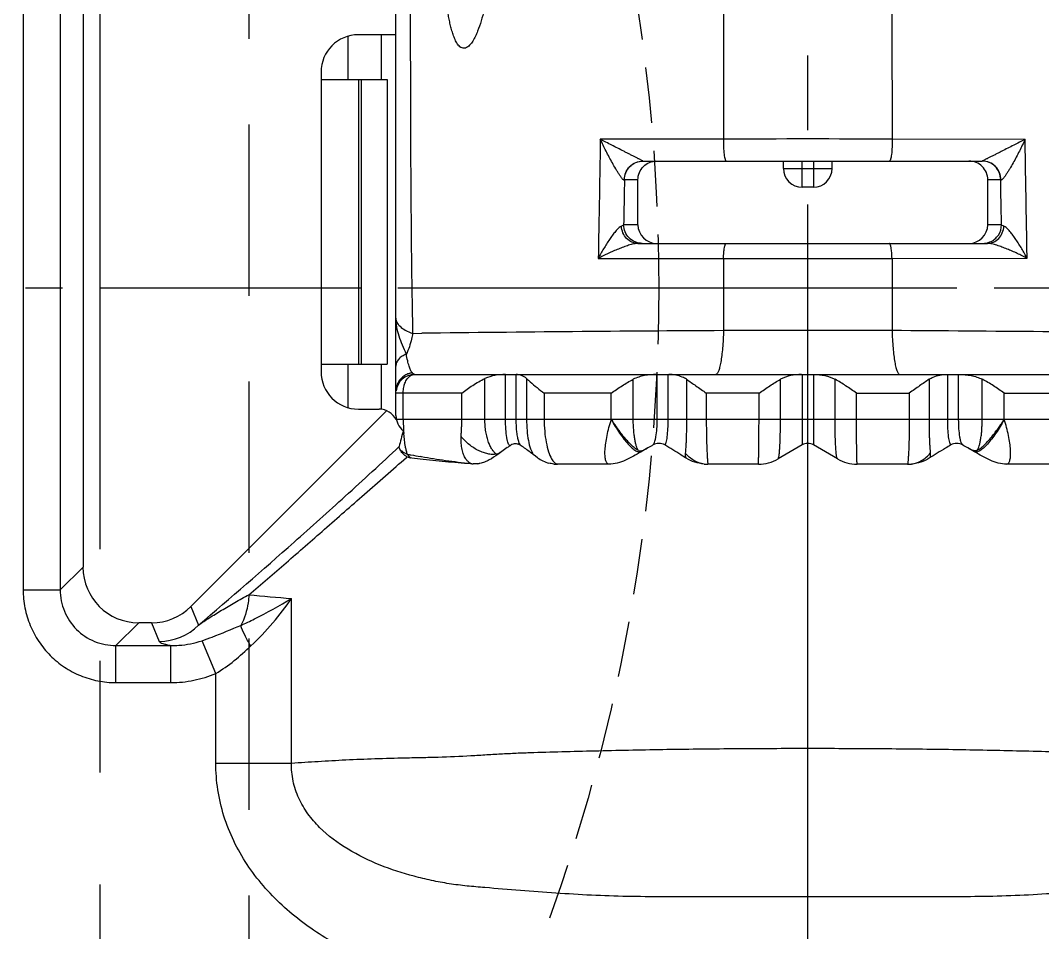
# Model space of a CAD drawing. Header units: millimetres. Extents: x 23075 to 24509, y -21593 to -20579.
# Drawn here: x 24264.94 to 24292.38, y -20884.18 to -20859.69 of the extents above; entities that cross this region are included whole.
import ezdxf

# ---------------------------------------------------------------- set-up
doc = ezdxf.new("R2010")
doc.units = ezdxf.units.MM
doc.header["$LTSCALE"] = 8
doc.linetypes.add('CENTER', pattern=[2, 1.25, -0.25, 0.25, -0.25])
doc.linetypes.add('HIDDEN', pattern=[0.375, 0.25, -0.125])
for name, color, linetype in [('Cav-cor', 30, 'Continuous'), ('CL', 1, 'Continuous'), ('WT', 4, 'Continuous')]:
    doc.layers.add(name, color=color, linetype=linetype)

msp = doc.modelspace()

# ---------------------------------------------------------------- linework, layer by layer
at = {"linetype": 'CENTER', "ltscale": 0.5}
msp.add_line((24432.076, -20866.885), (24032.076, -20866.885), dxfattribs=at)
at = {"color": 8, "linetype": 'HIDDEN', "ltscale": 0.75}
msp.add_circle((24232.076, -20866.885), 50, dxfattribs=at)
at = {"layer": 'Cav-cor', "color": 241}
for p, q in [((24265.017, -20853.141), (24265.017, -20874.979)), ((24266.013, -20853.141), (24266.013, -20874.979)), ((24266.624, -20856.083), (24266.624, -20874.369)), ((24275.021, -20870.302), (24275.021, -20858.586)), ((24273.738, -20861.283), (24273.738, -20860.116)), ((24275.021, -20860.077), (24274.016, -20860.077)), ((24274.637, -20861.283), (24274.637, -20860.077)), ((24273.011, -20861.082), (24273.011, -20869.122)), ((24273.011, -20861.283), (24274.786, -20861.283)), ((24274.016, -20861.283), (24274.016, -20868.921)), ((24274.087, -20861.283), (24274.087, -20868.921)), ((24274.786, -20861.283), (24274.786, -20868.921)), ((24283.814, -20862.879), (24280.508, -20862.885)), ((24291.91, -20862.886), (24288.339, -20862.879)), ((24281.651, -20863.468), (24290.761, -20863.468)), ((24285.423, -20863.669), (24285.423, -20863.468)), ((24285.423, -20863.669), (24286.729, -20863.669)), ((24285.925, -20864.172), (24285.925, -20863.468)), ((24286.227, -20863.468), (24286.227, -20864.172)), ((24286.729, -20863.669), (24286.729, -20863.468)), ((24281.155, -20863.971), (24281.153, -20863.974)), ((24281.518, -20863.971), (24281.155, -20863.971)), ((24281.518, -20865.177), (24281.518, -20863.971)), ((24291.254, -20863.971), (24290.908, -20863.971)), ((24290.908, -20865.177), (24290.908, -20863.971)), ((24286.227, -20864.172), (24285.925, -20864.172)), ((24281.518, -20865.177), (24281.134, -20865.177)), ((24291.275, -20865.177), (24290.908, -20865.177)), ((24281.514, -20865.679), (24290.903, -20865.679)), ((24280.453, -20866.08), (24283.815, -20866.081)), ((24283.815, -20866.08), (24283.815, -20868.02)), ((24283.815, -20866.081), (24288.338, -20866.081)), ((24288.337, -20866.081), (24291.963, -20866.079)), ((24288.337, -20866.08), (24288.337, -20868.02)), ((24275.47, -20868.095), (24275.714, -20868.092)), ((24273.011, -20868.921), (24274.786, -20868.921)), ((24273.738, -20870.088), (24273.738, -20868.921)), ((24274.637, -20870.131), (24274.637, -20868.921)), ((24275.524, -20869.197), (24296.629, -20869.197)), ((24277.962, -20870.403), (24277.962, -20869.197)), ((24278.251, -20870.403), (24278.251, -20869.197)), ((24282.035, -20870.403), (24282.035, -20869.197)), ((24282.329, -20870.403), (24282.329, -20869.197)), ((24285.925, -20869.197), (24285.925, -20871.09)), ((24286.227, -20869.197), (24286.227, -20871.09)), ((24289.823, -20869.197), (24289.823, -20870.403)), ((24290.117, -20869.197), (24290.117, -20870.403)), ((24277.41, -20870.403), (24277.41, -20869.307)), ((24278.529, -20869.307), (24278.529, -20870.403)), ((24281.393, -20870.403), (24281.393, -20869.327)), ((24282.821, -20869.327), (24282.821, -20870.403)), ((24285.343, -20870.403), (24285.343, -20869.327)), ((24286.809, -20870.403), (24286.809, -20869.327)), ((24289.332, -20869.327), (24289.332, -20870.403)), ((24290.76, -20870.403), (24290.76, -20869.327)), ((24276.794, -20869.699), (24275.021, -20869.699)), ((24275.218, -20870.403), (24275.218, -20869.699)), ((24276.794, -20870.403), (24276.794, -20869.699)), ((24280.802, -20869.699), (24279, -20869.699)), ((24279, -20869.699), (24279, -20870.403)), ((24280.802, -20870.403), (24280.802, -20869.699)), ((24284.767, -20869.699), (24283.352, -20869.699)), ((24283.352, -20869.699), (24283.352, -20870.403)), ((24284.767, -20870.403), (24284.767, -20869.699)), ((24287.385, -20869.699), (24288.8, -20869.699)), ((24287.385, -20870.403), (24287.385, -20869.699)), ((24288.8, -20869.699), (24288.8, -20870.403)), ((24291.351, -20869.699), (24293.152, -20869.699)), ((24291.351, -20870.403), (24291.351, -20869.699)), ((24274.775, -20870.169), (24269.518, -20875.426)), ((24274.016, -20870.127), (24274.574, -20870.127)), ((24297.119, -20870.403), (24275.034, -20870.403)), ((24285.925, -20871.09), (24285.28, -20871.464)), ((24286.076, -20885.691), (24286.076, -20871.049)), ((24286.872, -20871.464), (24286.227, -20871.09)), ((24275.306, -20871.424), (24275.324, -20871.407)), ((24275.71, -20871.409), (24275.681, -20871.404)), ((24278.012, -20871.161), (24277.756, -20871.344)), ((24278.012, -20871.161), (24277.863, -20871.261)), ((24278.767, -20871.39), (24278.707, -20871.346)), ((24278.824, -20871.432), (24278.767, -20871.39)), ((24281.785, -20871.168), (24281.6, -20871.275)), ((24290.553, -20871.275), (24290.368, -20871.168)), ((24275.45, -20871.444), (24275.411, -20871.437)), ((24275.669, -20871.472), (24275.45, -20871.444)), ((24277.044, -20871.597), (24277.031, -20871.596)), ((24277.056, -20871.598), (24277.044, -20871.597)), ((24277.113, -20871.6), (24277.094, -20871.6)), ((24280.734, -20871.607), (24279.36, -20871.607)), ((24284.751, -20871.607), (24283.397, -20871.606)), ((24288.755, -20871.606), (24287.401, -20871.607)), ((24292.792, -20871.607), (24291.418, -20871.607)), ((24266.013, -20874.979), (24266.624, -20874.369)), ((24265.017, -20874.979), (24266.013, -20874.979)), ((24272.218, -20879.628), (24272.219, -20875.214)), ((24269.518, -20875.426), (24269.726, -20875.927)), ((24267.508, -20876.474), (24268.118, -20875.863)), ((24268.462, -20875.863), (24268.118, -20875.863)), ((24268.462, -20875.863), (24268.669, -20876.364)), ((24270.188, -20877.223), (24269.817, -20876.344)), ((24267.508, -20876.474), (24268.983, -20876.474)), ((24267.508, -20877.47), (24267.508, -20876.474)), ((24268.983, -20877.47), (24268.983, -20876.474)), ((24270.188, -20879.628), (24270.188, -20877.223)), ((24267.508, -20877.47), (24268.983, -20877.47)), ((24270.188, -20879.628), (24272.218, -20879.628))]:
    msp.add_line(p, q, dxfattribs=at)
for centre, radius, start, end in [((24274.016, -20861.082), 1.005, 90, 180), ((24286.079, -21977.028), 1114.152, 89.883817, 90.116504), ((24285.925, -20863.669), 0.502, 180, 270), ((24286.227, -20863.669), 0.502, 270, 0), ((24291.204, -22156.229), 1288.23, 90.32864, 90.688945), ((24286.076, -21248.639), 380.626, 89.65968, 90.34038), ((24278.519, -22429.748), 1561.759, 89.342624, 89.639818), ((24274.016, -20869.122), 1.005, 180, 270), ((24275.524, -20869.699), 0.502, 89.9997, 173.2685), ((24275.513, -20869.647), 0.492, 153.4715, 161.5317), ((24275.509, -20869.646), 0.488, 161.5426, 169.6525), ((24274.574, -20870.63), 0.502, 25.5755, 90), ((24275.524, -20870.302), 0.502, 180, 232.6071), ((24280.165, -20870.403), 4.947, 179.9991, 181.3919), ((24279.774, -20870.416), 4.556, 181.3427, 184.6148), ((24287.307, -20884.18), 15.997, 125.2044, 125.5224), ((24278.235, -20871.312), 0.252, 67.4553, 71.854), ((24278.233, -20871.318), 0.258, 54.1335, 67.431), ((24287.497, -20881.025), 11.393, 119.2999, 120.0942), ((24284.655, -20881.025), 11.393, 59.9058, 60.7001), ((24275.465, -20871.101), 0.337, 230.4845, 237.7099), ((24275.513, -20870.821), 0.548, 244.4538, 250.2734), ((24275.487, -20871.066), 0.378, 237.7034, 244.5841), ((24275.505, -20871.029), 0.419, 244.5165, 253.4741), ((24279.41, -20850.66), 21.076, 258.8299, 259.1016), ((24279.343, -20851.013), 20.716, 259.0999, 259.8193), ((24275.504, -20871.034), 0.414, 253.495, 257.084), ((24277.15, -20871.321), 0.288, 230.9373, 250.9181), ((24277.154, -20870.054), 1.547, 266.3671, 267.0708), ((24277.144, -20870.256), 1.345, 267.0703, 267.8597), ((24279.343, -20870.733), 0.871, 233.4106, 255.6268), ((24279.36, -20870.709), 0.898, 263.5607, 270.0224), ((24283.397, -20870.51), 1.096, 264.6019, 269.9838), ((24284.752, -20870.554), 1.052, 269.9814, 300.135), ((24287.401, -20870.554), 1.052, 239.865, 270.0186), ((24288.755, -20870.51), 1.096, 270.0162, 275.3981), ((24281.108, -20771.489), 104.105, 264.46983, 265.10125), ((24268.664, -20874.858), 1.506, 270.1884, 314.8116)]:
    msp.add_arc(centre, radius, start, end, dxfattribs=at)
for centre, major_axis, ratio, start_param, end_param in [((24282.022, -20865.177), (-0.505, 0), 0.995595, 0, 1.570796), ((24290.403, -20865.177), (-0.505, 0), 0.995757, 7.853982, 9.424778), ((24275.524, -20870.541), (0.444, 1.41), 0.166675, -4.546391, -4.226947), ((24268.129, -20874.357), (1.069, 1.069), 0.992433, -3.923193, -2.359993), ((24268.457, -20874.357), (-0.577, 1.392), 0.995546, -3.532716, -2.750469)]:
    msp.add_ellipse(centre, major_axis=major_axis, ratio=ratio, start_param=start_param, end_param=end_param, dxfattribs=at)
for points, knots in [([(24283.815, -20851.256), (24283.814, -20851.678), (24283.816, -20852.329), (24283.815, -20853.216), (24283.816, -20854.671), (24283.811, -20856.902), (24283.821, -20859.889), (24283.813, -20861.885), (24283.814, -20862.879)], [0, 0, 0, 0, 0.10911, 0.167827, 0.228909, 0.484905, 0.743555, 1, 1, 1, 1]), ([(24288.337, -20851.256), (24288.338, -20851.678), (24288.337, -20852.329), (24288.337, -20853.216), (24288.337, -20854.171), (24288.338, -20855.399), (24288.34, -20857.393), (24288.331, -20859.889), (24288.339, -20861.885), (24288.339, -20862.879)], [0, 0, 0, 0, 0.10911, 0.167827, 0.228909, 0.355662, 0.484905, 0.743554, 1, 1, 1, 1]), ([(24277.835, -20856.182), (24277.801, -20856.377), (24277.741, -20856.768), (24277.669, -20857.358), (24277.617, -20857.851), (24277.574, -20858.244), (24277.539, -20858.539), (24277.498, -20858.833), (24277.449, -20859.126), (24277.388, -20859.417), (24277.314, -20859.704), (24277.236, -20859.937), (24277.158, -20860.118), (24277.09, -20860.246), (24277.02, -20860.344), (24276.951, -20860.406), (24276.892, -20860.439), (24276.826, -20860.445), (24276.765, -20860.421), (24276.716, -20860.379), (24276.661, -20860.308), (24276.607, -20860.206), (24276.557, -20860.075), (24276.515, -20859.939), (24276.48, -20859.8), (24276.45, -20859.658), (24276.415, -20859.468), (24276.378, -20859.227), (24276.342, -20858.937), (24276.312, -20858.645), (24276.286, -20858.352), (24276.253, -20857.961), (24276.217, -20857.472), (24276.174, -20856.887), (24276.132, -20856.304), (24276.105, -20855.916), (24276.092, -20855.722)], [0, 0, 0, 0, 0.063552, 0.127102, 0.190652, 0.222425, 0.254197, 0.285964, 0.317723, 0.349462, 0.381158, 0.41275, 0.428461, 0.444038, 0.459303, 0.466702, 0.473793, 0.480551, 0.487241, 0.494163, 0.501289, 0.515962, 0.530993, 0.546227, 0.561592, 0.577048, 0.592571, 0.623761, 0.655086, 0.686496, 0.717954, 0.749433, 0.812378, 0.8752, 0.93778, 1, 1, 1, 1]), ([(24275.37, -20856.737), (24275.376, -20857.216), (24275.386, -20857.935), (24275.398, -20858.894), (24275.405, -20859.854), (24275.41, -20861.05), (24275.413, -20862.481), (24275.418, -20863.904), (24275.429, -20865.315), (24275.445, -20866.711), (24275.461, -20867.636), (24275.47, -20868.095)], [0, 0, 0, 0, 0.126535, 0.189934, 0.253329, 0.379926, 0.506006, 0.631348, 0.755693, 0.878719, 1, 1, 1, 1]), ([(24280.508, -20862.885), (24280.504, -20863.152), (24280.486, -20864.217), (24280.467, -20865.282), (24280.453, -20866.08)], [0, 0, 0, 0, 0.250763, 1, 1, 1, 1]), ([(24281.651, -20863.468), (24281.651, -20863.468), (24281.648, -20863.467), (24281.647, -20863.466), (24281.641, -20863.463), (24281.632, -20863.458), (24281.614, -20863.449), (24281.589, -20863.436), (24281.559, -20863.421), (24281.514, -20863.398), (24281.452, -20863.366), (24281.376, -20863.327), (24281.297, -20863.287), (24281.216, -20863.246), (24281.109, -20863.192), (24280.976, -20863.124), (24280.817, -20863.043), (24280.661, -20862.964), (24280.559, -20862.911), (24280.508, -20862.885)], [0, 0, 0, 0, 0.000805, 0.003335, 0.007595, 0.013594, 0.030536, 0.052914, 0.079349, 0.108713, 0.172622, 0.240355, 0.309874, 0.380169, 0.450714, 0.591358, 0.730312, 0.866744, 1, 1, 1, 1]), ([(24281.153, -20863.974), (24281.151, -20863.977), (24281.144, -20863.98), (24281.13, -20863.973), (24281.115, -20863.961), (24281.097, -20863.942), (24281.077, -20863.917), (24281.056, -20863.888), (24281.034, -20863.857), (24281.003, -20863.811), (24280.965, -20863.75), (24280.904, -20863.649), (24280.83, -20863.519), (24280.744, -20863.361), (24280.635, -20863.15), (24280.557, -20862.991), (24280.508, -20862.885)], [0, 0, 0, 0, 0.006901, 0.0167, 0.032147, 0.05296, 0.078103, 0.106451, 0.136914, 0.168882, 0.235642, 0.304529, 0.444776, 0.585624, 0.725586, 1, 1, 1, 1]), ([(24283.814, -20862.879), (24283.812, -20862.951), (24283.813, -20863.088), (24283.823, -20863.25), (24283.839, -20863.359), (24283.851, -20863.409), (24283.861, -20863.44), (24283.87, -20863.457), (24283.879, -20863.468), (24283.886, -20863.468)], [0, 0, 0, 0, 0.359934, 0.680229, 0.806965, 0.903597, 0.939567, 0.967112, 1, 1, 1, 1]), ([(24288.339, -20862.879), (24288.341, -20862.951), (24288.34, -20863.088), (24288.329, -20863.25), (24288.313, -20863.358), (24288.302, -20863.409), (24288.291, -20863.44), (24288.283, -20863.457), (24288.273, -20863.468), (24288.266, -20863.468)], [0, 0, 0, 0, 0.359848, 0.680105, 0.80685, 0.903511, 0.939501, 0.967071, 1, 1, 1, 1]), ([(24291.91, -20862.886), (24291.808, -20862.939), (24291.652, -20863.017), (24291.443, -20863.124), (24291.31, -20863.192), (24291.202, -20863.246), (24291.122, -20863.287), (24291.042, -20863.327), (24290.965, -20863.366), (24290.903, -20863.398), (24290.857, -20863.421), (24290.826, -20863.436), (24290.801, -20863.449), (24290.783, -20863.458), (24290.772, -20863.463), (24290.767, -20863.466), (24290.763, -20863.467), (24290.762, -20863.468), (24290.761, -20863.468)], [0, 0, 0, 0, 0.267933, 0.406217, 0.546378, 0.616773, 0.687002, 0.756542, 0.824452, 0.888726, 0.918349, 0.945115, 0.967929, 0.985348, 0.991598, 0.996125, 0.998927, 1, 1, 1, 1]), ([(24291.91, -20862.886), (24291.861, -20862.992), (24291.783, -20863.151), (24291.674, -20863.362), (24291.588, -20863.52), (24291.513, -20863.65), (24291.452, -20863.751), (24291.406, -20863.823), (24291.367, -20863.879), (24291.337, -20863.918), (24291.316, -20863.943), (24291.298, -20863.962), (24291.282, -20863.975), (24291.268, -20863.982), (24291.26, -20863.978), (24291.258, -20863.976)], [0, 0, 0, 0, 0.273277, 0.412749, 0.553198, 0.693188, 0.762032, 0.828853, 0.891484, 0.919959, 0.945332, 0.966452, 0.982316, 0.992634, 1, 1, 1, 1]), ([(24291.963, -20866.079), (24291.959, -20865.814), (24291.94, -20864.75), (24291.922, -20863.685), (24291.91, -20862.886)], [0, 0, 0, 0, 0.249152, 1, 1, 1, 1]), ([(24281.153, -20863.974), (24281.152, -20863.909), (24281.178, -20863.776), (24281.288, -20863.608), (24281.454, -20863.495), (24281.586, -20863.468), (24281.651, -20863.468)], [0, 0, 0, 0, 0.251044, 0.501482, 0.75105, 1, 1, 1, 1]), ([(24281.155, -20863.971), (24281.155, -20863.905), (24281.181, -20863.773), (24281.293, -20863.606), (24281.459, -20863.494), (24281.591, -20863.468), (24281.656, -20863.468)], [0, 0, 0, 0, 0.25051, 0.500721, 0.75051, 1, 1, 1, 1]), ([(24281.518, -20863.971), (24281.518, -20863.905), (24281.544, -20863.773), (24281.657, -20863.606), (24281.824, -20863.494), (24281.957, -20863.468), (24282.022, -20863.468)], [0, 0, 0, 0, 0.249999, 0.499973, 0.749968, 1, 1, 1, 1]), ([(24290.908, -20863.971), (24290.908, -20863.905), (24290.881, -20863.773), (24290.769, -20863.606), (24290.601, -20863.494), (24290.468, -20863.468), (24290.403, -20863.468)], [0, 0, 0, 0, 0.25, 0.499974, 0.749968, 1, 1, 1, 1]), ([(24291.254, -20863.971), (24291.254, -20863.905), (24291.228, -20863.773), (24291.117, -20863.606), (24290.951, -20863.494), (24290.819, -20863.468), (24290.754, -20863.468)], [0, 0, 0, 0, 0.250491, 0.500694, 0.750491, 1, 1, 1, 1]), ([(24291.258, -20863.976), (24291.259, -20863.91), (24291.234, -20863.777), (24291.124, -20863.608), (24290.958, -20863.495), (24290.826, -20863.468), (24290.761, -20863.468)], [0, 0, 0, 0, 0.251305, 0.501855, 0.751316, 1, 1, 1, 1]), ([(24281.155, -20863.971), (24281.154, -20864.071), (24281.147, -20864.473), (24281.14, -20864.875), (24281.134, -20865.177)], [0, 0, 0, 0, 0.250275, 1, 1, 1, 1]), ([(24291.275, -20865.177), (24291.274, -20865.076), (24291.266, -20864.674), (24291.259, -20864.272), (24291.254, -20863.971)], [0, 0, 0, 0, 0.249706, 1, 1, 1, 1]), ([(24281.073, -20865.216), (24281.06, -20865.22), (24281.033, -20865.237), (24280.979, -20865.283), (24280.911, -20865.359), (24280.83, -20865.463), (24280.751, -20865.576), (24280.673, -20865.696), (24280.597, -20865.821), (24280.523, -20865.949), (24280.476, -20866.036), (24280.453, -20866.08)], [0, 0, 0, 0, 0.039082, 0.087157, 0.199202, 0.323166, 0.45343, 0.587425, 0.723732, 0.861467, 1, 1, 1, 1]), ([(24281.134, -20865.177), (24281.13, -20865.185), (24281.109, -20865.201), (24281.087, -20865.21), (24281.073, -20865.216)], [0, 0, 0, 0, 0.388188, 1, 1, 1, 1]), ([(24281.514, -20865.679), (24281.459, -20865.679), (24281.346, -20865.654), (24281.203, -20865.551), (24281.105, -20865.398), (24281.077, -20865.277), (24281.073, -20865.216)], [0, 0, 0, 0, 0.235724, 0.479745, 0.735456, 1, 1, 1, 1]), ([(24281.634, -20865.679), (24281.569, -20865.679), (24281.437, -20865.653), (24281.271, -20865.541), (24281.16, -20865.374), (24281.134, -20865.242), (24281.134, -20865.177)], [0, 0, 0, 0, 0.24949, 0.499279, 0.74949, 1, 1, 1, 1]), ([(24290.903, -20865.679), (24290.958, -20865.679), (24291.07, -20865.654), (24291.21, -20865.551), (24291.308, -20865.399), (24291.336, -20865.279), (24291.34, -20865.217)], [0, 0, 0, 0, 0.234844, 0.478498, 0.734554, 1, 1, 1, 1]), ([(24290.967, -20865.641), (24291.056, -20865.604), (24291.217, -20865.472), (24291.275, -20865.274), (24291.275, -20865.177)], [0, 0, 0, 0, 0.499371, 1, 1, 1, 1]), ([(24291.34, -20865.217), (24291.325, -20865.212), (24291.302, -20865.202), (24291.28, -20865.185), (24291.275, -20865.177)], [0, 0, 0, 0, 0.615011, 1, 1, 1, 1]), ([(24291.963, -20866.079), (24291.94, -20866.036), (24291.893, -20865.949), (24291.82, -20865.821), (24291.744, -20865.697), (24291.666, -20865.577), (24291.586, -20865.463), (24291.505, -20865.36), (24291.436, -20865.284), (24291.381, -20865.238), (24291.354, -20865.222), (24291.34, -20865.217)], [0, 0, 0, 0, 0.138155, 0.275567, 0.411613, 0.545425, 0.675608, 0.799634, 0.911974, 0.960371, 1, 1, 1, 1]), ([(24281.514, -20865.679), (24281.496, -20865.679), (24281.458, -20865.683), (24281.375, -20865.699), (24281.265, -20865.73), (24281.13, -20865.776), (24280.992, -20865.829), (24280.855, -20865.887), (24280.719, -20865.948), (24280.585, -20866.012), (24280.497, -20866.057), (24280.453, -20866.08)], [0, 0, 0, 0, 0.046818, 0.100961, 0.22057, 0.347511, 0.477525, 0.608697, 0.739955, 0.870585, 1, 1, 1, 1]), ([(24283.815, -20866.081), (24283.816, -20866.027), (24283.822, -20865.931), (24283.836, -20865.806), (24283.854, -20865.727), (24283.871, -20865.689), (24283.883, -20865.679), (24283.888, -20865.679)], [0, 0, 0, 0, 0.383385, 0.696174, 0.904794, 0.964873, 1, 1, 1, 1]), ([(24288.337, -20866.081), (24288.336, -20866.027), (24288.331, -20865.931), (24288.316, -20865.806), (24288.298, -20865.727), (24288.281, -20865.689), (24288.27, -20865.679), (24288.265, -20865.679)], [0, 0, 0, 0, 0.383341, 0.696114, 0.904755, 0.964857, 1, 1, 1, 1]), ([(24291.963, -20866.079), (24291.92, -20866.057), (24291.832, -20866.012), (24291.699, -20865.948), (24291.563, -20865.886), (24291.426, -20865.829), (24291.289, -20865.776), (24291.153, -20865.729), (24291.043, -20865.699), (24290.96, -20865.683), (24290.921, -20865.679), (24290.903, -20865.679)], [0, 0, 0, 0, 0.128871, 0.259071, 0.390015, 0.521002, 0.650986, 0.778091, 0.898143, 0.952645, 1, 1, 1, 1]), ([(24275.021, -20867.689), (24275.021, -20867.708), (24275.026, -20867.746), (24275.057, -20867.823), (24275.138, -20867.918), (24275.282, -20868.019), (24275.402, -20868.07), (24275.47, -20868.095)], [0, 0, 0, 0, 0.087114, 0.177918, 0.389894, 0.660487, 1, 1, 1, 1]), ([(24275.302, -20868.654), (24275.268, -20868.573), (24275.199, -20868.413), (24275.104, -20868.174), (24275.038, -20867.932), (24275.021, -20867.769), (24275.021, -20867.689)], [0, 0, 0, 0, 0.259302, 0.516481, 0.762949, 1, 1, 1, 1]), ([(24275.47, -20868.095), (24275.462, -20868.145), (24275.425, -20868.337), (24275.364, -20868.524), (24275.302, -20868.653)], [0, 0, 0, 0, 0.262233, 1, 1, 1, 1]), ([(24283.815, -20868.02), (24283.81, -20868.176), (24283.798, -20868.401), (24283.769, -20868.682), (24283.744, -20868.856), (24283.719, -20868.98), (24283.697, -20869.062), (24283.681, -20869.109), (24283.663, -20869.147), (24283.644, -20869.178), (24283.622, -20869.197), (24283.609, -20869.197)], [0, 0, 0, 0, 0.385206, 0.553054, 0.698165, 0.81684, 0.865342, 0.90635, 0.939811, 0.965937, 1, 1, 1, 1]), ([(24288.337, -20868.02), (24288.342, -20868.176), (24288.354, -20868.4), (24288.383, -20868.682), (24288.408, -20868.856), (24288.433, -20868.98), (24288.456, -20869.062), (24288.472, -20869.109), (24288.489, -20869.146), (24288.508, -20869.178), (24288.53, -20869.197), (24288.544, -20869.197)], [0, 0, 0, 0, 0.385157, 0.552991, 0.698141, 0.816795, 0.865314, 0.906317, 0.939783, 0.965924, 1, 1, 1, 1]), ([(24275.302, -20868.654), (24275.262, -20868.668), (24275.187, -20868.703), (24275.095, -20868.779), (24275.035, -20868.872), (24275.021, -20868.942), (24275.021, -20868.975)], [0, 0, 0, 0, 0.282718, 0.542319, 0.778651, 1, 1, 1, 1]), ([(24275.456, -20869.15), (24275.44, -20869.127), (24275.409, -20869.069), (24275.37, -20868.961), (24275.333, -20868.819), (24275.312, -20868.713), (24275.302, -20868.653)], [0, 0, 0, 0, 0.159496, 0.376804, 0.655822, 1, 1, 1, 1]), ([(24275.456, -20869.15), (24275.45, -20869.153), (24275.438, -20869.158), (24275.421, -20869.161), (24275.4, -20869.164), (24275.375, -20869.172), (24275.335, -20869.185), (24275.288, -20869.207), (24275.234, -20869.24), (24275.185, -20869.279), (24275.126, -20869.338), (24275.091, -20869.39), (24275.073, -20869.428)], [0, 0, 0, 0, 0.043582, 0.074585, 0.107421, 0.171295, 0.23545, 0.36354, 0.491467, 0.619165, 0.746587, 1, 1, 1, 1]), ([(24275.307, -20869.344), (24275.333, -20869.302), (24275.38, -20869.245), (24275.462, -20869.204), (24275.504, -20869.197), (24275.524, -20869.197)], [0, 0, 0, 0, 0.541981, 0.778123, 1, 1, 1, 1]), ([(24275.524, -20869.197), (24275.519, -20869.197), (24275.508, -20869.194), (24275.493, -20869.183), (24275.48, -20869.171), (24275.47, -20869.163), (24275.464, -20869.158), (24275.461, -20869.155), (24275.458, -20869.153), (24275.457, -20869.15), (24275.456, -20869.15)], [0, 0, 0, 0, 0.17758, 0.375435, 0.645795, 0.815593, 0.861344, 0.910574, 0.958914, 1, 1, 1, 1]), ([(24277.962, -20869.197), (24277.868, -20869.197), (24277.679, -20869.214), (24277.496, -20869.268), (24277.41, -20869.307)], [0, 0, 0, 0, 0.500128, 1, 1, 1, 1]), ([(24278.529, -20869.307), (24278.489, -20869.271), (24278.401, -20869.216), (24278.299, -20869.197), (24278.251, -20869.197)], [0, 0, 0, 0, 0.525527, 1, 1, 1, 1]), ([(24282.011, -20869.197), (24281.905, -20869.197), (24281.693, -20869.215), (24281.487, -20869.279), (24281.393, -20869.327)], [0, 0, 0, 0, 0.499349, 1, 1, 1, 1]), ([(24282.821, -20869.327), (24282.785, -20869.303), (24282.638, -20869.226), (24282.47, -20869.197), (24282.347, -20869.197)], [0, 0, 0, 0, 0.259392, 1, 1, 1, 1]), ([(24285.904, -20869.197), (24285.808, -20869.197), (24285.614, -20869.215), (24285.428, -20869.279), (24285.343, -20869.327)], [0, 0, 0, 0, 0.496869, 1, 1, 1, 1]), ([(24286.249, -20869.197), (24286.345, -20869.197), (24286.538, -20869.215), (24286.724, -20869.279), (24286.809, -20869.327)], [0, 0, 0, 0, 0.496869, 1, 1, 1, 1]), ([(24289.332, -20869.327), (24289.367, -20869.303), (24289.514, -20869.226), (24289.683, -20869.197), (24289.805, -20869.197)], [0, 0, 0, 0, 0.259392, 1, 1, 1, 1]), ([(24290.141, -20869.197), (24290.247, -20869.197), (24290.459, -20869.215), (24290.665, -20869.279), (24290.76, -20869.327)], [0, 0, 0, 0, 0.499349, 1, 1, 1, 1]), ([(24275.241, -20869.507), (24275.245, -20869.492), (24275.261, -20869.435), (24275.285, -20869.381), (24275.307, -20869.344)], [0, 0, 0, 0, 0.263298, 1, 1, 1, 1]), ([(24276.794, -20869.699), (24276.887, -20869.625), (24277.084, -20869.481), (24277.296, -20869.359), (24277.41, -20869.307)], [0, 0, 0, 0, 0.487599, 1, 1, 1, 1]), ([(24278.529, -20869.307), (24278.56, -20869.336), (24278.712, -20869.473), (24278.871, -20869.602), (24279, -20869.699)], [0, 0, 0, 0, 0.209304, 1, 1, 1, 1]), ([(24280.802, -20869.699), (24280.896, -20869.631), (24281.088, -20869.499), (24281.289, -20869.38), (24281.393, -20869.327)], [0, 0, 0, 0, 0.500157, 1, 1, 1, 1]), ([(24282.821, -20869.327), (24282.906, -20869.384), (24283.082, -20869.509), (24283.259, -20869.634), (24283.352, -20869.699)], [0, 0, 0, 0, 0.473467, 1, 1, 1, 1]), ([(24284.767, -20869.699), (24284.864, -20869.633), (24285.053, -20869.504), (24285.246, -20869.381), (24285.343, -20869.327)], [0, 0, 0, 0, 0.512805, 1, 1, 1, 1]), ([(24287.385, -20869.699), (24287.288, -20869.633), (24287.099, -20869.504), (24286.906, -20869.381), (24286.809, -20869.327)], [0, 0, 0, 0, 0.512805, 1, 1, 1, 1]), ([(24289.332, -20869.327), (24289.246, -20869.384), (24289.07, -20869.509), (24288.893, -20869.634), (24288.8, -20869.699)], [0, 0, 0, 0, 0.473467, 1, 1, 1, 1]), ([(24291.351, -20869.699), (24291.256, -20869.631), (24291.064, -20869.499), (24290.863, -20869.38), (24290.76, -20869.327)], [0, 0, 0, 0, 0.500157, 1, 1, 1, 1]), ([(24275.218, -20869.699), (24275.218, -20869.683), (24275.22, -20869.618), (24275.229, -20869.554), (24275.241, -20869.507)], [0, 0, 0, 0, 0.253033, 1, 1, 1, 1]), ([(24276.772, -20870.867), (24276.775, -20870.83), (24276.778, -20870.755), (24276.781, -20870.66), (24276.788, -20870.582), (24276.79, -20870.523), (24276.794, -20870.463), (24276.794, -20870.423), (24276.794, -20870.403)], [0, 0, 0, 0, 0.237513, 0.485559, 0.612009, 0.740315, 0.869762, 1, 1, 1, 1]), ([(24277.711, -20871.334), (24277.706, -20871.332), (24277.698, -20871.327), (24277.689, -20871.315), (24277.679, -20871.301), (24277.663, -20871.283), (24277.637, -20871.26), (24277.609, -20871.224), (24277.583, -20871.181), (24277.557, -20871.133), (24277.532, -20871.079), (24277.5, -20870.996), (24277.471, -20870.907), (24277.45, -20870.81), (24277.435, -20870.733), (24277.423, -20870.653), (24277.417, -20870.571), (24277.41, -20870.487), (24277.409, -20870.431), (24277.41, -20870.403)], [0, 0, 0, 0, 0.014472, 0.029009, 0.044899, 0.062543, 0.102819, 0.147705, 0.19743, 0.25214, 0.311572, 0.375533, 0.515605, 0.590949, 0.669202, 0.749756, 0.832191, 0.915785, 1, 1, 1, 1]), ([(24278.085, -20871.109), (24278.075, -20871.106), (24278.055, -20871.085), (24278.034, -20871.04), (24278.014, -20870.973), (24277.989, -20870.848), (24277.968, -20870.655), (24277.962, -20870.491), (24277.962, -20870.403)], [0, 0, 0, 0, 0.042792, 0.110105, 0.204851, 0.326155, 0.635796, 1, 1, 1, 1]), ([(24278.32, -20871.001), (24278.308, -20870.965), (24278.288, -20870.88), (24278.259, -20870.681), (24278.251, -20870.517), (24278.251, -20870.403)], [0, 0, 0, 0, 0.190174, 0.429686, 1, 1, 1, 1]), ([(24278.529, -20870.403), (24278.529, -20870.502), (24278.536, -20870.693), (24278.57, -20870.957), (24278.623, -20871.174), (24278.676, -20871.297), (24278.709, -20871.343)], [0, 0, 0, 0, 0.308247, 0.590628, 0.825599, 1, 1, 1, 1]), ([(24279, -20870.403), (24279, -20870.509), (24279.009, -20870.716), (24279.048, -20871.007), (24279.108, -20871.256), (24279.167, -20871.402), (24279.202, -20871.461)], [0, 0, 0, 0, 0.294126, 0.569497, 0.809168, 1, 1, 1, 1]), ([(24280.734, -20871.607), (24280.714, -20871.601), (24280.684, -20871.578), (24280.662, -20871.534), (24280.642, -20871.468), (24280.631, -20871.362), (24280.633, -20871.211), (24280.653, -20871.033), (24280.689, -20870.834), (24280.74, -20870.621), (24280.781, -20870.476), (24280.804, -20870.403)], [0, 0, 0, 0, 0.050229, 0.081563, 0.118874, 0.213817, 0.334804, 0.478468, 0.640495, 0.816097, 1, 1, 1, 1]), ([(24280.806, -20870.408), (24280.839, -20870.471), (24280.909, -20870.593), (24281.02, -20870.768), (24281.135, -20870.926), (24281.248, -20871.062), (24281.354, -20871.168), (24281.438, -20871.235), (24281.499, -20871.268), (24281.545, -20871.284), (24281.582, -20871.284), (24281.6, -20871.275)], [0, 0, 0, 0, 0.174504, 0.346757, 0.509311, 0.655699, 0.780202, 0.87876, 0.917851, 0.950411, 1, 1, 1, 1]), ([(24281.525, -20871.234), (24281.515, -20871.225), (24281.489, -20871.213), (24281.451, -20871.189), (24281.412, -20871.157), (24281.37, -20871.121), (24281.327, -20871.08), (24281.265, -20871.017), (24281.185, -20870.928), (24281.09, -20870.809), (24281.011, -20870.703), (24280.948, -20870.613), (24280.9, -20870.545), (24280.854, -20870.476), (24280.825, -20870.428), (24280.806, -20870.408)], [0, 0, 0, 0, 0.035664, 0.077467, 0.122837, 0.172962, 0.22734, 0.285659, 0.412875, 0.55158, 0.698261, 0.773438, 0.84906, 0.924914, 1, 1, 1, 1]), ([(24281.528, -20871.235), (24281.517, -20871.218), (24281.497, -20871.177), (24281.47, -20871.106), (24281.449, -20871.016), (24281.432, -20870.912), (24281.413, -20870.818), (24281.406, -20870.737), (24281.404, -20870.672), (24281.4, -20870.606), (24281.394, -20870.539), (24281.391, -20870.471), (24281.392, -20870.425), (24281.393, -20870.403)], [0, 0, 0, 0, 0.06996, 0.159732, 0.268108, 0.393441, 0.532074, 0.605742, 0.682074, 0.760111, 0.839227, 0.919302, 1, 1, 1, 1]), ([(24281.922, -20871.09), (24281.931, -20871.084), (24281.948, -20871.062), (24281.967, -20871.016), (24281.986, -20870.952), (24282.01, -20870.831), (24282.03, -20870.646), (24282.035, -20870.488), (24282.035, -20870.403)], [0, 0, 0, 0, 0.045307, 0.114657, 0.209971, 0.330626, 0.637674, 1, 1, 1, 1]), ([(24282.237, -20871.09), (24282.246, -20871.084), (24282.261, -20871.061), (24282.278, -20871.015), (24282.293, -20870.949), (24282.311, -20870.828), (24282.325, -20870.644), (24282.329, -20870.487), (24282.329, -20870.403)], [0, 0, 0, 0, 0.044307, 0.113293, 0.208931, 0.330316, 0.638466, 1, 1, 1, 1]), ([(24282.821, -20870.403), (24282.821, -20870.496), (24282.819, -20870.634), (24282.816, -20870.813), (24282.811, -20870.937), (24282.807, -20871.049), (24282.803, -20871.149), (24282.794, -20871.234), (24282.79, -20871.286), (24282.788, -20871.31)], [0, 0, 0, 0, 0.308855, 0.455319, 0.591889, 0.717151, 0.827903, 0.921955, 1, 1, 1, 1]), ([(24283.352, -20870.403), (24283.353, -20870.478), (24283.353, -20870.626), (24283.356, -20870.842), (24283.361, -20871.041), (24283.367, -20871.219), (24283.375, -20871.367), (24283.381, -20871.469), (24283.387, -20871.533), (24283.39, -20871.567), (24283.393, -20871.59), (24283.395, -20871.602), (24283.397, -20871.606)], [0, 0, 0, 0, 0.187744, 0.368817, 0.536689, 0.685468, 0.809913, 0.905765, 0.941934, 0.969821, 0.989189, 1, 1, 1, 1]), ([(24284.751, -20871.607), (24284.752, -20871.603), (24284.753, -20871.591), (24284.754, -20871.569), (24284.755, -20871.536), (24284.757, -20871.472), (24284.76, -20871.37), (24284.762, -20871.221), (24284.764, -20871.044), (24284.767, -20870.768), (24284.767, -20870.551), (24284.767, -20870.403)], [0, 0, 0, 0, 0.009917, 0.028624, 0.055993, 0.091776, 0.187282, 0.311811, 0.460979, 0.6295, 1, 1, 1, 1]), ([(24285.28, -20871.464), (24285.283, -20871.461), (24285.289, -20871.449), (24285.296, -20871.427), (24285.302, -20871.396), (24285.311, -20871.338), (24285.32, -20871.247), (24285.328, -20871.116), (24285.335, -20870.961), (24285.34, -20870.786), (24285.343, -20870.598), (24285.343, -20870.468), (24285.343, -20870.403)], [0, 0, 0, 0, 0.014182, 0.035852, 0.065321, 0.102555, 0.199303, 0.323348, 0.470751, 0.636504, 0.815067, 1, 1, 1, 1]), ([(24286.872, -20871.464), (24286.869, -20871.461), (24286.863, -20871.449), (24286.857, -20871.427), (24286.85, -20871.396), (24286.842, -20871.338), (24286.832, -20871.247), (24286.824, -20871.116), (24286.817, -20870.961), (24286.812, -20870.786), (24286.809, -20870.598), (24286.809, -20870.468), (24286.809, -20870.403)], [0, 0, 0, 0, 0.014182, 0.035852, 0.065321, 0.102555, 0.199303, 0.323348, 0.470751, 0.636504, 0.815067, 1, 1, 1, 1]), ([(24287.401, -20871.607), (24287.4, -20871.603), (24287.399, -20871.591), (24287.398, -20871.569), (24287.397, -20871.536), (24287.395, -20871.472), (24287.393, -20871.37), (24287.39, -20871.221), (24287.388, -20871.044), (24287.386, -20870.768), (24287.385, -20870.551), (24287.385, -20870.403)], [0, 0, 0, 0, 0.009917, 0.028624, 0.055993, 0.091776, 0.187282, 0.311811, 0.460979, 0.6295, 1, 1, 1, 1]), ([(24288.8, -20870.403), (24288.8, -20870.478), (24288.799, -20870.626), (24288.796, -20870.842), (24288.791, -20871.041), (24288.785, -20871.219), (24288.778, -20871.367), (24288.771, -20871.469), (24288.765, -20871.533), (24288.762, -20871.567), (24288.759, -20871.59), (24288.757, -20871.602), (24288.755, -20871.606)], [0, 0, 0, 0, 0.187743, 0.368817, 0.536688, 0.685468, 0.809912, 0.905764, 0.941934, 0.969821, 0.989189, 1, 1, 1, 1]), ([(24289.332, -20870.403), (24289.332, -20870.496), (24289.333, -20870.634), (24289.336, -20870.813), (24289.341, -20870.937), (24289.345, -20871.049), (24289.35, -20871.149), (24289.358, -20871.234), (24289.362, -20871.286), (24289.364, -20871.31)], [0, 0, 0, 0, 0.308855, 0.455319, 0.591889, 0.717151, 0.827903, 0.921955, 1, 1, 1, 1]), ([(24289.823, -20870.403), (24289.823, -20870.487), (24289.827, -20870.644), (24289.841, -20870.828), (24289.86, -20870.949), (24289.875, -20871.015), (24289.891, -20871.061), (24289.906, -20871.084), (24289.915, -20871.09)], [0, 0, 0, 0, 0.36153, 0.669657, 0.791055, 0.8867, 0.955692, 1, 1, 1, 1]), ([(24290.117, -20870.403), (24290.117, -20870.488), (24290.122, -20870.646), (24290.142, -20870.831), (24290.166, -20870.952), (24290.185, -20871.016), (24290.204, -20871.062), (24290.221, -20871.084), (24290.23, -20871.09)], [0, 0, 0, 0, 0.362321, 0.669358, 0.790019, 0.88534, 0.954692, 1, 1, 1, 1]), ([(24291.346, -20870.408), (24291.313, -20870.471), (24291.243, -20870.593), (24291.132, -20870.768), (24291.017, -20870.926), (24290.904, -20871.062), (24290.799, -20871.168), (24290.715, -20871.235), (24290.653, -20871.268), (24290.607, -20871.284), (24290.571, -20871.284), (24290.553, -20871.275)], [0, 0, 0, 0, 0.174504, 0.346757, 0.509311, 0.655699, 0.780202, 0.87876, 0.917851, 0.950411, 1, 1, 1, 1]), ([(24290.624, -20871.235), (24290.635, -20871.218), (24290.655, -20871.177), (24290.682, -20871.106), (24290.704, -20871.016), (24290.72, -20870.912), (24290.739, -20870.818), (24290.746, -20870.737), (24290.748, -20870.672), (24290.752, -20870.606), (24290.758, -20870.539), (24290.761, -20870.471), (24290.76, -20870.425), (24290.76, -20870.403)], [0, 0, 0, 0, 0.06996, 0.159732, 0.268108, 0.393441, 0.532074, 0.605742, 0.682074, 0.760111, 0.839227, 0.919302, 1, 1, 1, 1]), ([(24290.627, -20871.234), (24290.637, -20871.225), (24290.663, -20871.213), (24290.701, -20871.189), (24290.74, -20871.157), (24290.782, -20871.121), (24290.826, -20871.08), (24290.887, -20871.017), (24290.967, -20870.928), (24291.062, -20870.809), (24291.141, -20870.703), (24291.204, -20870.613), (24291.252, -20870.545), (24291.298, -20870.476), (24291.327, -20870.428), (24291.346, -20870.408)], [0, 0, 0, 0, 0.035664, 0.077467, 0.122837, 0.172962, 0.22734, 0.285659, 0.412875, 0.55158, 0.698261, 0.773438, 0.84906, 0.924914, 1, 1, 1, 1]), ([(24291.418, -20871.607), (24291.438, -20871.601), (24291.468, -20871.578), (24291.491, -20871.534), (24291.51, -20871.468), (24291.522, -20871.362), (24291.519, -20871.211), (24291.499, -20871.033), (24291.463, -20870.834), (24291.413, -20870.621), (24291.371, -20870.476), (24291.349, -20870.403)], [0, 0, 0, 0, 0.050229, 0.081563, 0.118874, 0.213817, 0.334804, 0.478468, 0.640495, 0.816097, 1, 1, 1, 1]), ([(24275.293, -20871.205), (24275.286, -20871.174), (24275.258, -20871.034), (24275.242, -20870.892), (24275.233, -20870.783)], [0, 0, 0, 0, 0.225387, 1, 1, 1, 1]), ([(24269.726, -20875.927), (24270.588, -20875.193), (24271.906, -20874.046), (24273.695, -20872.442), (24274.63, -20871.582), (24275.109, -20871.134)], [0, 0, 0, 0, 0.471085, 0.727206, 1, 1, 1, 1]), ([(24275.126, -20871.199), (24275.12, -20871.186), (24275.112, -20871.165), (24275.107, -20871.142), (24275.109, -20871.134)], [0, 0, 0, 0, 0.634628, 1, 1, 1, 1]), ([(24276.898, -20871.464), (24276.874, -20871.429), (24276.832, -20871.346), (24276.792, -20871.205), (24276.774, -20871.042), (24276.77, -20870.927), (24276.772, -20870.867)], [0, 0, 0, 0, 0.206735, 0.443052, 0.707896, 1, 1, 1, 1]), ([(24277.716, -20871.333), (24277.679, -20871.342), (24277.602, -20871.349), (24277.486, -20871.329), (24277.364, -20871.295), (24277.192, -20871.225), (24276.984, -20871.088), (24276.84, -20870.946), (24276.774, -20870.867)], [0, 0, 0, 0, 0.103572, 0.208039, 0.323595, 0.448627, 0.717026, 1, 1, 1, 1]), ([(24278.313, -20871.073), (24278.276, -20871.061), (24278.193, -20871.054), (24278.117, -20871.086), (24278.085, -20871.109)], [0, 0, 0, 0, 0.496039, 1, 1, 1, 1]), ([(24278.334, -20871.042), (24278.333, -20871.039), (24278.328, -20871.025), (24278.323, -20871.012), (24278.32, -20871.001)], [0, 0, 0, 0, 0.232437, 1, 1, 1, 1]), ([(24278.374, -20871.104), (24278.366, -20871.098), (24278.351, -20871.077), (24278.34, -20871.055), (24278.334, -20871.042)], [0, 0, 0, 0, 0.412544, 1, 1, 1, 1]), ([(24278.707, -20871.346), (24278.68, -20871.326), (24278.572, -20871.247), (24278.465, -20871.167), (24278.384, -20871.109)], [0, 0, 0, 0, 0.250831, 1, 1, 1, 1]), ([(24282.237, -20871.09), (24282.191, -20871.062), (24282.079, -20871.033), (24281.969, -20871.063), (24281.922, -20871.09)], [0, 0, 0, 0, 0.500176, 1, 1, 1, 1]), ([(24282.816, -20871.446), (24282.768, -20871.415), (24282.576, -20871.295), (24282.383, -20871.176), (24282.237, -20871.09)], [0, 0, 0, 0, 0.250619, 1, 1, 1, 1]), ([(24289.915, -20871.09), (24289.866, -20871.118), (24289.672, -20871.235), (24289.48, -20871.355), (24289.337, -20871.446)], [0, 0, 0, 0, 0.249347, 1, 1, 1, 1]), ([(24290.23, -20871.09), (24290.183, -20871.063), (24290.073, -20871.033), (24289.962, -20871.062), (24289.915, -20871.09)], [0, 0, 0, 0, 0.499824, 1, 1, 1, 1]), ([(24275.251, -20871.361), (24275.235, -20871.348), (24275.185, -20871.301), (24275.146, -20871.243), (24275.126, -20871.199)], [0, 0, 0, 0, 0.295509, 1, 1, 1, 1]), ([(24275.276, -20871.316), (24275.266, -20871.311), (24275.227, -20871.291), (24275.191, -20871.266), (24275.166, -20871.245)], [0, 0, 0, 0, 0.253949, 1, 1, 1, 1]), ([(24275.327, -20871.337), (24275.324, -20871.327), (24275.311, -20871.283), (24275.3, -20871.239), (24275.293, -20871.205)], [0, 0, 0, 0, 0.234726, 1, 1, 1, 1]), ([(24275.327, -20871.337), (24275.332, -20871.344), (24275.348, -20871.37), (24275.367, -20871.395), (24275.383, -20871.409)], [0, 0, 0, 0, 0.274043, 1, 1, 1, 1]), ([(24277.756, -20871.344), (24277.682, -20871.396), (24277.57, -20871.475), (24277.405, -20871.552), (24277.318, -20871.577), (24277.274, -20871.587)], [0, 0, 0, 0, 0.502393, 0.751711, 1, 1, 1, 1]), ([(24277.711, -20871.334), (24277.721, -20871.331), (24277.746, -20871.328), (24277.784, -20871.31), (24277.823, -20871.287), (24277.85, -20871.27), (24277.863, -20871.261)], [0, 0, 0, 0, 0.193075, 0.443271, 0.724299, 1, 1, 1, 1]), ([(24277.756, -20871.344), (24277.764, -20871.337), (24277.799, -20871.308), (24277.835, -20871.281), (24277.863, -20871.261)], [0, 0, 0, 0, 0.234574, 1, 1, 1, 1]), ([(24281.6, -20871.275), (24281.531, -20871.314), (24281.395, -20871.393), (24281.188, -20871.505), (24280.967, -20871.587), (24280.812, -20871.606), (24280.734, -20871.606)], [0, 0, 0, 0, 0.252492, 0.503843, 0.753037, 1, 1, 1, 1]), ([(24281.528, -20871.235), (24281.54, -20871.244), (24281.577, -20871.251), (24281.637, -20871.241), (24281.708, -20871.211), (24281.757, -20871.184), (24281.785, -20871.168)], [0, 0, 0, 0, 0.168836, 0.382208, 0.658444, 1, 1, 1, 1]), ([(24282.788, -20871.31), (24282.787, -20871.324), (24282.787, -20871.357), (24282.79, -20871.405), (24282.806, -20871.435), (24282.816, -20871.446)], [0, 0, 0, 0, 0.309135, 0.687561, 1, 1, 1, 1]), ([(24283.294, -20871.601), (24283.198, -20871.587), (24283.007, -20871.519), (24282.854, -20871.387), (24282.788, -20871.31)], [0, 0, 0, 0, 0.488763, 1, 1, 1, 1]), ([(24288.858, -20871.601), (24288.954, -20871.587), (24289.146, -20871.519), (24289.299, -20871.387), (24289.364, -20871.31)], [0, 0, 0, 0, 0.488763, 1, 1, 1, 1]), ([(24289.364, -20871.31), (24289.365, -20871.324), (24289.365, -20871.357), (24289.362, -20871.405), (24289.346, -20871.435), (24289.337, -20871.446)], [0, 0, 0, 0, 0.309135, 0.687561, 1, 1, 1, 1]), ([(24290.624, -20871.235), (24290.612, -20871.244), (24290.575, -20871.251), (24290.515, -20871.241), (24290.444, -20871.211), (24290.395, -20871.184), (24290.368, -20871.168)], [0, 0, 0, 0, 0.168836, 0.382208, 0.658444, 1, 1, 1, 1]), ([(24291.418, -20871.606), (24291.341, -20871.606), (24291.185, -20871.587), (24290.965, -20871.505), (24290.757, -20871.393), (24290.621, -20871.314), (24290.553, -20871.275)], [0, 0, 0, 0, 0.246959, 0.496153, 0.747505, 1, 1, 1, 1]), ([(24271.076, -20875.109), (24271.407, -20874.824), (24272.087, -20874.242), (24273.12, -20873.342), (24274.195, -20872.396), (24274.931, -20871.754), (24275.306, -20871.424)], [0, 0, 0, 0, 0.234138, 0.478183, 0.732586, 1, 1, 1, 1]), ([(24275.383, -20871.409), (24275.386, -20871.412), (24275.396, -20871.42), (24275.406, -20871.427), (24275.415, -20871.432)], [0, 0, 0, 0, 0.257759, 1, 1, 1, 1]), ([(24277.031, -20871.596), (24276.918, -20871.589), (24276.691, -20871.57), (24276.236, -20871.532), (24275.895, -20871.498), (24275.669, -20871.471)], [0, 0, 0, 0, 0.248548, 0.49945, 1, 1, 1, 1]), ([(24277.031, -20871.591), (24276.805, -20871.572), (24276.364, -20871.518), (24275.924, -20871.447), (24275.71, -20871.409)], [0, 0, 0, 0, 0.509591, 1, 1, 1, 1]), ([(24276.969, -20871.545), (24276.962, -20871.539), (24276.935, -20871.515), (24276.913, -20871.487), (24276.898, -20871.464)], [0, 0, 0, 0, 0.240967, 1, 1, 1, 1]), ([(24277.257, -20871.59), (24277.222, -20871.596), (24277.173, -20871.601), (24277.125, -20871.601), (24277.113, -20871.6)], [0, 0, 0, 0, 0.745731, 1, 1, 1, 1]), ([(24277.274, -20871.587), (24277.272, -20871.587), (24277.267, -20871.588), (24277.261, -20871.589), (24277.257, -20871.589)], [0, 0, 0, 0, 0.234677, 1, 1, 1, 1]), ([(24279.202, -20871.461), (24279.223, -20871.498), (24279.264, -20871.559), (24279.33, -20871.601), (24279.36, -20871.607)], [0, 0, 0, 0, 0.579495, 1, 1, 1, 1]), ([(24283.294, -20871.601), (24283.21, -20871.593), (24283.042, -20871.562), (24282.887, -20871.491), (24282.816, -20871.446)], [0, 0, 0, 0, 0.500229, 1, 1, 1, 1]), ([(24289.337, -20871.446), (24289.265, -20871.491), (24289.11, -20871.562), (24288.942, -20871.593), (24288.858, -20871.601)], [0, 0, 0, 0, 0.499769, 1, 1, 1, 1]), ([(24265.017, -20874.979), (24265.017, -20875.142), (24265.049, -20875.468), (24265.191, -20875.939), (24265.422, -20876.373), (24265.734, -20876.753), (24266.114, -20877.064), (24266.548, -20877.296), (24267.018, -20877.438), (24267.345, -20877.47), (24267.508, -20877.47)], [0, 0, 0, 0, 0.124975, 0.24996, 0.374963, 0.499972, 0.624984, 0.749998, 0.875001, 1, 1, 1, 1]), ([(24266.013, -20874.979), (24266.012, -20875.174), (24266.088, -20875.568), (24266.419, -20876.068), (24266.919, -20876.399), (24267.313, -20876.475), (24267.508, -20876.474)], [0, 0, 0, 0, 0.249873, 0.499972, 0.750086, 1, 1, 1, 1]), ([(24269.726, -20875.927), (24269.818, -20875.858), (24270.022, -20875.723), (24270.347, -20875.523), (24270.702, -20875.317), (24270.949, -20875.179), (24271.076, -20875.109)], [0, 0, 0, 0, 0.219079, 0.463016, 0.724138, 1, 1, 1, 1]), ([(24271.076, -20875.109), (24271.073, -20875.182), (24271.045, -20875.466), (24270.959, -20875.746), (24270.86, -20875.934)], [0, 0, 0, 0, 0.255354, 1, 1, 1, 1]), ([(24270.86, -20875.934), (24270.983, -20875.879), (24271.445, -20875.658), (24271.894, -20875.408), (24272.218, -20875.214)], [0, 0, 0, 0, 0.262265, 1, 1, 1, 1]), ([(24271.127, -20876.484), (24271.337, -20876.29), (24271.722, -20875.883), (24272.063, -20875.438), (24272.219, -20875.214)], [0, 0, 0, 0, 0.511484, 1, 1, 1, 1]), ([(24269.817, -20876.344), (24269.91, -20876.314), (24270.261, -20876.187), (24270.603, -20876.034), (24270.86, -20875.934)], [0, 0, 0, 0, 0.26056, 1, 1, 1, 1]), ([(24271.127, -20876.484), (24271.067, -20876.389), (24270.967, -20876.211), (24270.886, -20876.023), (24270.86, -20875.934)], [0, 0, 0, 0, 0.549156, 1, 1, 1, 1]), ([(24268.983, -20876.474), (24269.054, -20876.475), (24269.336, -20876.467), (24269.616, -20876.409), (24269.817, -20876.344)], [0, 0, 0, 0, 0.251507, 1, 1, 1, 1]), ([(24268.669, -20876.364), (24268.672, -20876.37), (24268.682, -20876.381), (24268.714, -20876.401), (24268.776, -20876.424), (24268.871, -20876.45), (24268.943, -20876.466), (24268.983, -20876.474)], [0, 0, 0, 0, 0.053147, 0.127246, 0.341316, 0.635544, 1, 1, 1, 1]), ([(24270.188, -20877.223), (24270.363, -20877.124), (24270.689, -20876.89), (24270.981, -20876.619), (24271.127, -20876.484)], [0, 0, 0, 0, 0.503327, 1, 1, 1, 1]), ([(24268.983, -20877.47), (24269.189, -20877.47), (24269.602, -20877.427), (24269.998, -20877.303), (24270.188, -20877.223)], [0, 0, 0, 0, 0.499988, 1, 1, 1, 1]), ([(24272.218, -20879.628), (24272.457, -20879.612), (24272.942, -20879.582), (24273.688, -20879.54), (24274.471, -20879.508), (24275.151, -20879.49), (24275.718, -20879.479), (24276.303, -20879.464), (24276.886, -20879.44), (24277.463, -20879.403), (24277.885, -20879.379), (24278.304, -20879.358), (24278.871, -20879.339), (24279.594, -20879.319), (24280.478, -20879.296), (24281.382, -20879.276), (24282.616, -20879.254), (24284.182, -20879.237), (24285.442, -20879.233), (24286.076, -20879.233)], [0, 0, 0, 0, 0.051613, 0.105291, 0.161579, 0.221226, 0.252415, 0.284214, 0.347849, 0.378823, 0.409185, 0.439316, 0.469625, 0.531807, 0.595813, 0.661104, 0.727459, 0.862823, 1, 1, 1, 1]), ([(24286.076, -20879.233), (24286.71, -20879.233), (24287.97, -20879.237), (24289.536, -20879.254), (24290.77, -20879.276), (24291.674, -20879.296), (24292.559, -20879.319), (24293.282, -20879.339), (24293.848, -20879.358), (24294.267, -20879.379), (24294.689, -20879.403), (24295.266, -20879.44), (24295.85, -20879.464), (24296.435, -20879.479), (24297.001, -20879.49), (24297.681, -20879.508), (24298.464, -20879.54), (24299.21, -20879.582), (24299.696, -20879.612), (24299.934, -20879.628)], [0, 0, 0, 0, 0.137177, 0.272541, 0.338897, 0.404188, 0.468193, 0.530377, 0.560684, 0.590815, 0.621177, 0.652152, 0.715786, 0.747585, 0.778773, 0.838421, 0.894709, 0.948387, 1, 1, 1, 1]), ([(24278.63, -20885.885), (24278.392, -20885.849), (24277.917, -20885.772), (24277.205, -20885.653), (24276.493, -20885.536), (24275.784, -20885.393), (24275.086, -20885.206), (24274.405, -20884.964), (24273.745, -20884.669), (24272.901, -20884.205), (24271.93, -20883.484), (24271.134, -20882.567), (24270.656, -20881.729), (24270.389, -20881.056), (24270.225, -20880.351), (24270.188, -20879.869), (24270.188, -20879.628)], [0, 0, 0, 0, 0.062532, 0.125065, 0.187597, 0.250131, 0.312666, 0.375199, 0.437737, 0.500269, 0.625177, 0.749992, 0.812502, 0.875006, 0.937504, 1, 1, 1, 1]), ([(24286.076, -20883.217), (24285.428, -20883.217), (24284.133, -20883.22), (24282.518, -20883.226), (24281.23, -20883.213), (24280.27, -20883.184), (24279.315, -20883.122), (24278.362, -20883.048), (24277.568, -20882.987), (24276.93, -20882.933), (24276.451, -20882.873), (24275.976, -20882.785), (24275.351, -20882.636), (24274.588, -20882.388), (24273.721, -20881.968), (24273.071, -20881.487), (24272.649, -20880.999), (24272.401, -20880.579), (24272.245, -20880.116), (24272.215, -20879.79), (24272.218, -20879.628)], [0, 0, 0, 0, 0.126153, 0.251782, 0.314315, 0.376651, 0.438656, 0.500458, 0.562515, 0.59371, 0.624998, 0.656335, 0.687603, 0.74991, 0.812089, 0.874326, 0.905627, 0.937023, 0.968495, 1, 1, 1, 1]), ([(24299.934, -20879.628), (24299.938, -20879.79), (24299.907, -20880.116), (24299.751, -20880.579), (24299.503, -20880.999), (24299.081, -20881.487), (24298.431, -20881.968), (24297.564, -20882.387), (24296.801, -20882.636), (24296.176, -20882.785), (24295.701, -20882.873), (24295.223, -20882.932), (24294.585, -20882.987), (24293.79, -20883.048), (24292.837, -20883.122), (24291.883, -20883.184), (24290.922, -20883.213), (24289.635, -20883.226), (24288.019, -20883.22), (24286.725, -20883.217), (24286.076, -20883.217)], [0, 0, 0, 0, 0.031504, 0.062976, 0.094372, 0.125673, 0.18791, 0.250088, 0.312395, 0.343663, 0.375001, 0.406287, 0.437485, 0.49954, 0.561345, 0.623347, 0.685684, 0.748218, 0.873847, 1, 1, 1, 1])]:
    msp.add_open_spline(points, degree=3, knots=knots, dxfattribs=at)
for points in [[(24291.258, -20863.976), (24291.257, -20863.974), (24291.255, -20863.972), (24291.254, -20863.971)], [(24290.775, -20865.679), (24290.84, -20865.679), (24290.906, -20865.666), (24290.967, -20865.641)], [(24286.076, -20871.049), (24286.024, -20871.049), (24285.97, -20871.064), (24285.925, -20871.09)], [(24286.227, -20871.09), (24286.182, -20871.064), (24286.128, -20871.049), (24286.076, -20871.049)], [(24277.203, -20871.594), (24277.221, -20871.593), (24277.239, -20871.591), (24277.257, -20871.589)], [(24279.259, -20871.601), (24279.215, -20871.596), (24279.17, -20871.588), (24279.127, -20871.577)]]:
    msp.add_open_spline(points, degree=3, dxfattribs=at)
at = {"layer": 'CL', "color": 6, "linetype": 'CENTER'}
for p, q in [((24286.076, -20874.638), (24286.076, -20845.516)), ((24301.426, -20866.885), (24270.726, -20866.885))]:
    msp.add_line(p, q, dxfattribs=at)
at = {"layer": 'WT', "color": 125, "linetype": 'CENTER', "ltscale": 1.5}
msp.add_line((24267.076, -20666.885), (24267.076, -21066.885), dxfattribs=at)
at = {"layer": 'WT', "color": 125, "linetype": 'HIDDEN', "ltscale": 2.3}
msp.add_line((24271.076, -20696.885), (24271.076, -21036.885), dxfattribs=at)

doc.saveas('drawing.dxf')
